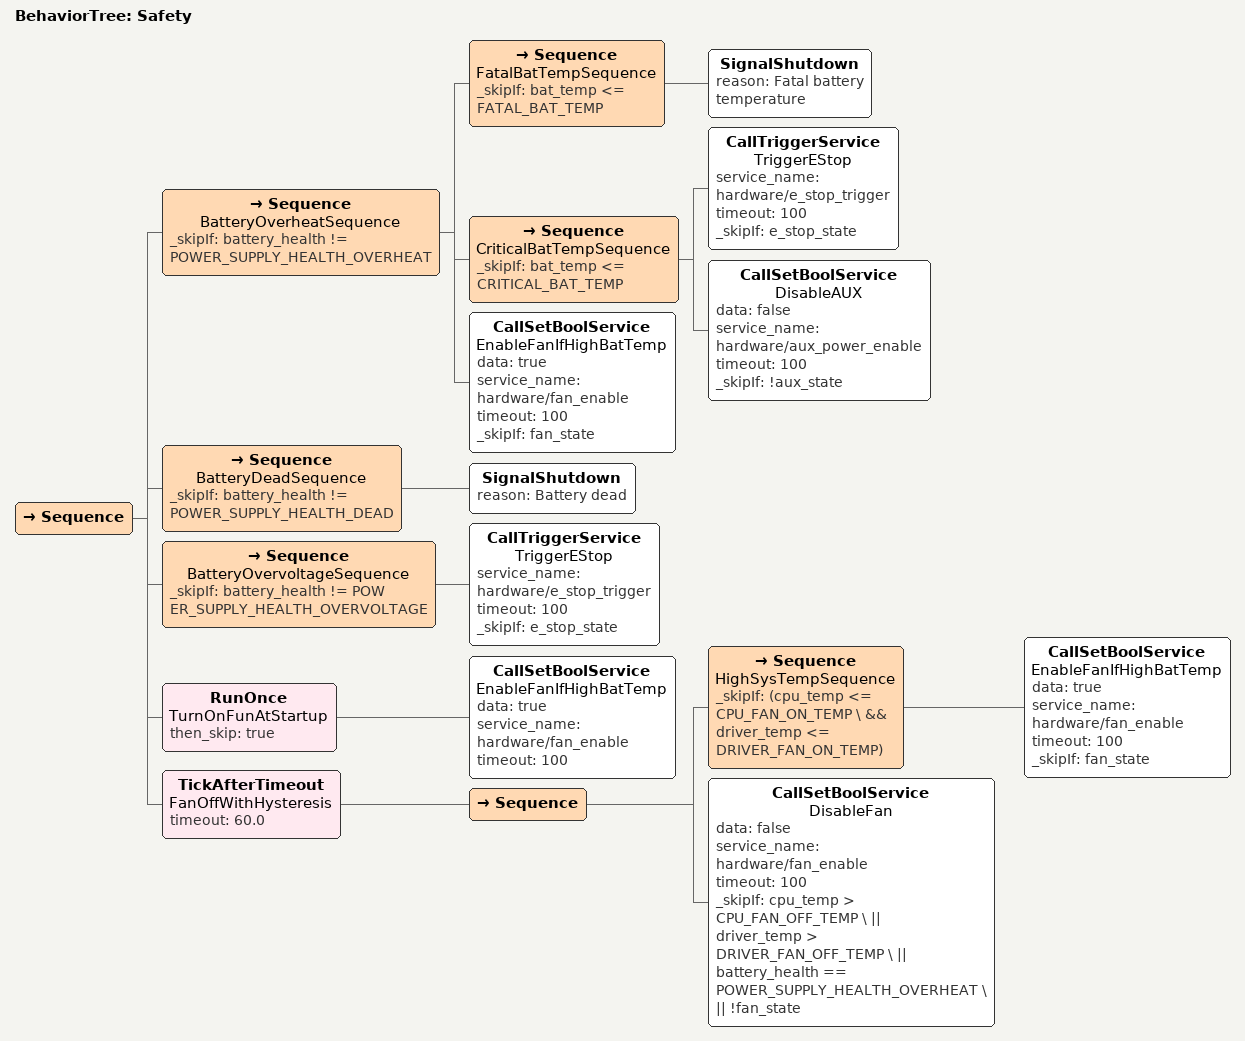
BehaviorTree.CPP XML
<?xml version="1.0" encoding="UTF-8"?>
<root BTCPP_format="4">
  <BehaviorTree ID="Safety">
    <Sequence>
      <Sequence name="BatteryOverheatSequence"
                _skipIf="battery_health != POWER_SUPPLY_HEALTH_OVERHEAT">
        <Sequence name="FatalBatTempSequence"
                  _skipIf="bat_temp &lt;= FATAL_BAT_TEMP">
          <SignalShutdown reason="Fatal battery temperature"/>
        </Sequence>
        <Sequence name="CriticalBatTempSequence"
                  _skipIf="bat_temp &lt;= CRITICAL_BAT_TEMP">
          <CallTriggerService name="TriggerEStop"
                              service_name="hardware/e_stop_trigger"
                              timeout="100"
                              _skipIf="e_stop_state"/>
          <CallSetBoolService name="DisableAUX"
                              data="false"
                              service_name="hardware/aux_power_enable"
                              timeout="100"
                              _skipIf="!aux_state"/>
        </Sequence>
        <CallSetBoolService name="EnableFanIfHighBatTemp"
                            data="true"
                            service_name="hardware/fan_enable"
                            timeout="100"
                            _skipIf="fan_state"/>
      </Sequence>
      <Sequence name="BatteryDeadSequence"
                _skipIf="battery_health != POWER_SUPPLY_HEALTH_DEAD">
        <SignalShutdown reason="Battery dead"/>
      </Sequence>
      <Sequence name="BatteryOvervoltageSequence"
                _skipIf="battery_health != POWER_SUPPLY_HEALTH_OVERVOLTAGE">
        <CallTriggerService name="TriggerEStop"
                            service_name="hardware/e_stop_trigger"
                            timeout="100"
                            _skipIf="e_stop_state"/>
      </Sequence>
      <RunOnce name="TurnOnFunAtStartup"
               then_skip="true">
        <CallSetBoolService name="EnableFanIfHighBatTemp"
                            data="true"
                            service_name="hardware/fan_enable"
                            timeout="100"/>
      </RunOnce>
      <TickAfterTimeout name="FanOffWithHysteresis"
                        timeout="60.0">
        <Sequence>
          <Sequence name="HighSysTempSequence"
                    _skipIf="(cpu_temp &lt;= CPU_FAN_ON_TEMP \
&amp;&amp; driver_temp &lt;= DRIVER_FAN_ON_TEMP)">
            <CallSetBoolService name="EnableFanIfHighBatTemp"
                                data="true"
                                service_name="hardware/fan_enable"
                                timeout="100"
                                _skipIf="fan_state"/>
          </Sequence>
          <CallSetBoolService name="DisableFan"
                              data="false"
                              service_name="hardware/fan_enable"
                              timeout="100"
                              _skipIf="cpu_temp &gt; CPU_FAN_OFF_TEMP \
|| driver_temp &gt; DRIVER_FAN_OFF_TEMP \
|| battery_health == POWER_SUPPLY_HEALTH_OVERHEAT \
|| !fan_state"/>
        </Sequence>
      </TickAfterTimeout>
    </Sequence>
  </BehaviorTree>

</root>
